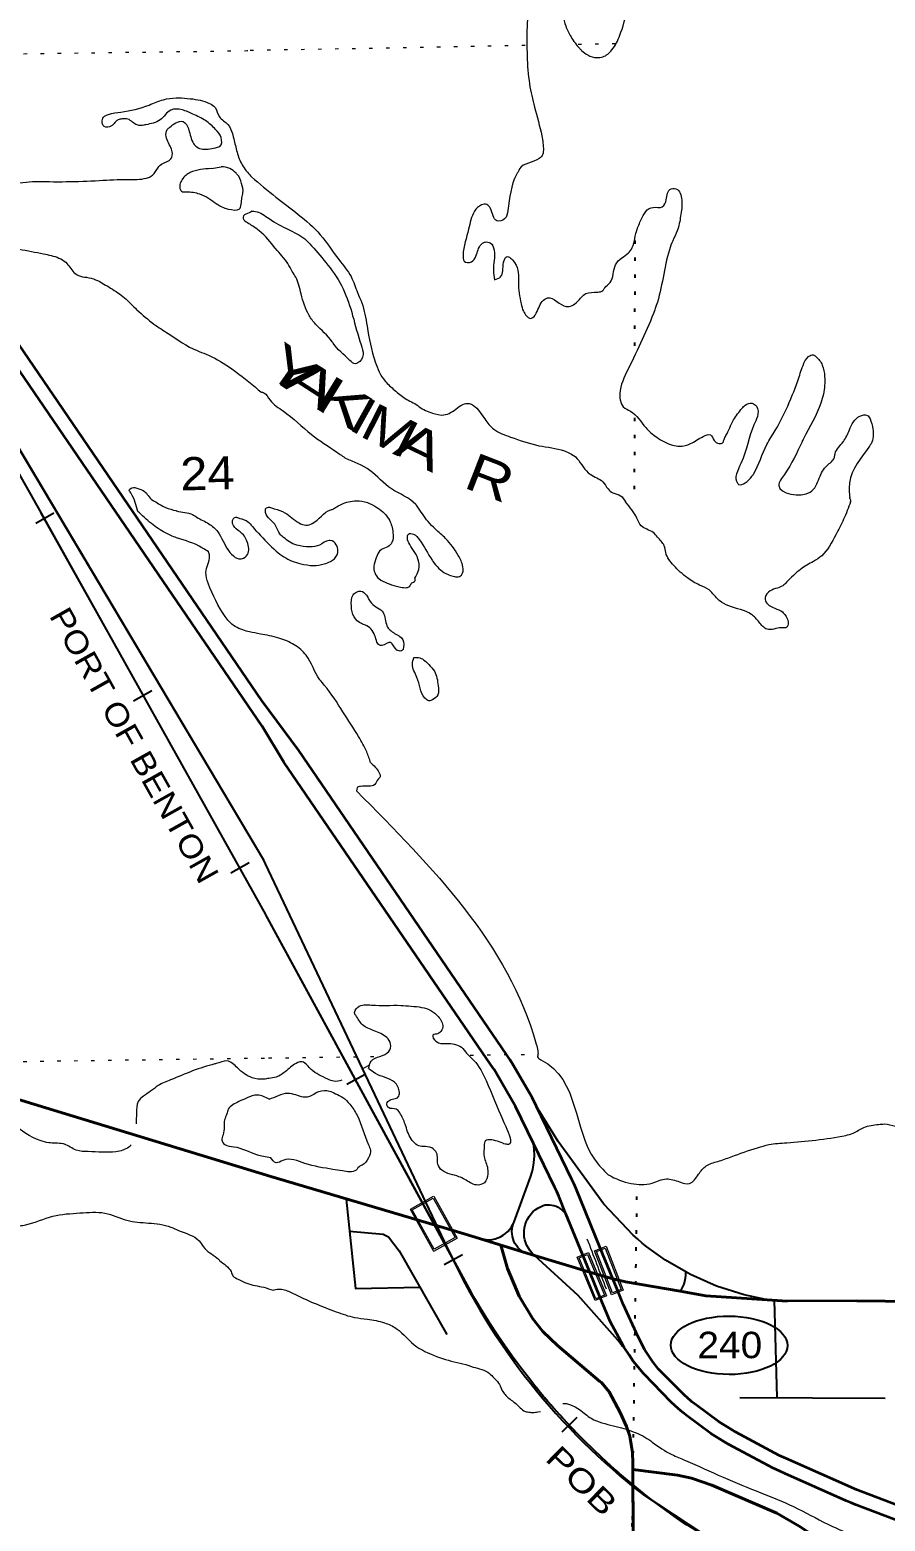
# Model space of a CAD drawing. Header units: feet. Extents: x 245918 to 509309, y -547785 to -360805.
# Drawn here: x 442685 to 447217, y -458892 to -450991 of the extents above; entities that cross this region are included whole.
import ezdxf
from ezdxf.enums import TextEntityAlignment as Align

# ---------------------------------------------------------------- set-up
doc = ezdxf.new("R2010")
doc.units = ezdxf.units.FT
doc.header["$LTSCALE"] = 60
doc.linetypes.add('DOTTED', pattern=[1.5, 0.3, -1.2])
for name, color, linetype, lineweight in [('17', 7, 'Continuous', 25), ('23', 7, 'Continuous', 70), ('24', 7, 'Continuous', 25), ('26', 7, 'Continuous', 40), ('29', 7, 'Continuous', 25), ('34', 7, 'Continuous', 25), ('39', 7, 'Continuous', 13), ('57', 7, 'Continuous', 13), ('59', 7, 'Continuous', 13), ('6', 7, 'DOTTED', 25), ('7', 7, 'DOTTED', 13)]:
    doc.layers.add(name, color=color, linetype=linetype, lineweight=lineweight)
doc.layers.add('41', color=7, linetype='Continuous')

msp = doc.modelspace()

# ---------------------------------------------------------------- linework, layer by layer
at = {"layer": '17'}
msp.add_ellipse((446390.64, -457960.09), major_axis=(-309.24, 1), ratio=0.500121, dxfattribs=at)
at = {"layer": '23', "lineweight": 35}
for p, q in [((443916.06, -454679.72), (443140.46, -453544.46)), ((443913.41, -454542.14), (443230.31, -453542.73))]:
    msp.add_line(p, q, dxfattribs=at)
for points in [[(443230.31, -453542.73), (442387.56, -452309.54), (442062, -451854.74), (441986.86, -451746.86), (441966.31, -451712.96)], [(443140.46, -453544.46), (442326.77, -452353.44), (442003.24, -451893.83)], [(445370.13, -456695.43), (445346.89, -456647.54), (445242.86, -456469.18), (445229.09, -456445.57), (445211.06, -456419.18), (444110.24, -454808.27), (443913.41, -454542.14)], [(445353.86, -456890.66), (445259.33, -456695.85), (445158.86, -456523.6), (445144.67, -456499.27), (445127.13, -456473.6), (444031.43, -454870.17), (443916.06, -454679.72)], [(445774.31, -457608.69), (445705.23, -457440.22), (445579.92, -457131.83), (445569.77, -457106.85), (445557.63, -457081.83), (445370.13, -456695.43)], [(445525.68, -457263.98), (445487.49, -457170.01), (445477.56, -457145.58), (445465.15, -457120.01), (445353.86, -456890.66)], [(445835.03, -457971.59), (445829.27, -457960.9), (445760.72, -457833.69), (445736.62, -457780.05), (445708.57, -457711.96), (445651.77, -457572.84), (445525.68, -457263.98)], [(448891.04, -459348.29), (448673.69, -459301.12), (448221.09, -459165.62), (447066.51, -458726.71), (446692.77, -458560.06), (446655.73, -458543.12), (446426.32, -458420.93), (446334.54, -458364.24), (446217.79, -458277.73), (446192.86, -458259.26), (446167.79, -458237.12), (446156.2, -458226.89), (446017, -458086.76), (445986.63, -458048.38), (445944.05, -457983.94), (445908.43, -457915.4), (445829.06, -457741.93), (445803.58, -457680.07), (445774.31, -457608.69)], [(448198.15, -459237.02), (447061.23, -458804.83), (447036.41, -458795.4), (447011.23, -458784.17), (446686.63, -458639.44), (446662.32, -458628.6), (446636.63, -458616.85), (446623.98, -458611.07), (446412.65, -458498.51), (446388.19, -458485.48), (446362.65, -458469.7), (446293.11, -458426.75), (446170.04, -458335.57), (446144.93, -458316.96), (446120.04, -458294.64), (446082.62, -458261.08), (445940.25, -458113.07), (445937.14, -458109.69), (445882.47, -458043.31), (445861.03, -458010.9), (445835.03, -457971.59)]]:
    msp.add_lwpolyline(points, dxfattribs=at)
at = {"layer": '24'}
for points in [[(446161.87, -457571.47), (446052.89, -457509.03), (445954.35, -457437.94), (445929.3, -457419.86), (445904.35, -457396.74), (445882.5, -457376.49), (445727.22, -457211.88), (445484.85, -456880.38), (445401.19, -456745.43), (445370.13, -456695.43)], [(445251.33, -457305.16), (445339.69, -457064.27), (445349.89, -457029.21), (445356.37, -456993.29), (445359.05, -456956.88), (445357.92, -456920.39), (445353.86, -456890.66)], [(445359.57, -457483.72), (445358.44, -457482.68), (445346.66, -457471.64), (445336.1, -457459.43), (445326.88, -457446.19), (445319.09, -457432.06), (445312.82, -457417.18), (445308.13, -457401.74), (445305.09, -457385.89), (445303.72, -457369.8), (445304.04, -457353.67), (445306.05, -457337.65), (445309.72, -457321.93), (445315.01, -457306.68), (445321.87, -457292.07), (445330.21, -457278.26), (445339.96, -457265.39), (445350.99, -457253.61), (445363.2, -457243.05), (445376.44, -457233.83), (445390.58, -457226.04), (445405.45, -457219.77), (445415.72, -457216.46), (445427.4, -457215.47), (445439.12, -457215.71), (445450.75, -457217.17), (445462.17, -457219.84), (445473.24, -457223.69), (445483.85, -457228.67), (445493.88, -457234.74), (445503.22, -457241.82), (445511.77, -457249.84), (445519.44, -457258.71), (445525.68, -457263.98)], [(445068, -457394.78), (445072.5, -457395.46), (445087.82, -457398.77), (445103.39, -457400.47), (445119.06, -457400.53), (445134.65, -457398.94), (445149.99, -457395.74), (445164.91, -457390.95), (445179.25, -457384.63), (445192.85, -457376.85), (445205.56, -457367.68), (445217.24, -457357.24), (445227.76, -457345.63), (445237.02, -457332.99), (445244.9, -457319.45), (445251.33, -457305.16)], [(445296.15, -457464.37), (445290.74, -457460.14), (445280.51, -457451.64), (445271.23, -457442.12), (445262.99, -457431.68), (445255.89, -457420.43), (445250.01, -457408.5), (445245.4, -457396.03), (445242.12, -457383.14), (445240.21, -457369.98), (445239.69, -457356.69), (445240.55, -457343.42), (445242.8, -457330.31), (445246.41, -457317.51), (445251.33, -457305.16)], [(445835.03, -457971.59), (445822.62, -457960.9), (445800.27, -457932.15), (445591.13, -457695.84), (445359.57, -457483.72)], [(446131.39, -457674.12), (446137.65, -457665.12), (446145.55, -457650.99), (446151.94, -457636.1), (446156.74, -457620.64), (446159.89, -457604.75), (446161.36, -457588.63), (446161.87, -457571.47)], [(446592.4, -457718.95), (446584.28, -457717.23), (446469.47, -457692.84), (446324.44, -457646.25), (446185.07, -457584.76), (446161.87, -457571.47)]]:
    msp.add_lwpolyline(points, dxfattribs=at)
at = {"layer": '26'}
for p, q in [((444928.78, -457352.32), (443962.01, -457065.48)), ((445068, -457394.78), (444928.78, -457352.32)), ((445296.15, -457464.37), (445068, -457394.78)), ((445359.57, -457483.72), (445296.15, -457464.37)), ((445651.77, -457572.84), (445359.57, -457483.72)), ((445774.31, -457608.69), (445651.77, -457572.84)), ((446698.08, -457725.92), (446592.4, -457718.95))]:
    msp.add_line(p, q, dxfattribs=at)
at = {"layer": '26', "lineweight": 35}
msp.add_line((447066.72, -457724.45), (446698.08, -457725.92), dxfattribs=at)
at = {"layer": '26'}
for points in [[(443962.01, -457065.48), (442161.01, -456516.11), (442140.39, -456509.82)], [(445181.5, -457429.4), (445215.4, -457553.98), (445277.95, -457699.88), (445350.79, -457820.46), (445404.05, -457887.07), (445480.31, -457961.43), (445705.89, -458152.44), (445714.78, -458157.99), (445754.43, -458207.37), (445813.03, -458316.1), (445846.82, -458391.16), (445864.58, -458442.23), (445872.35, -458485.54), (445877.89, -458527.73), (445880.11, -458584.35), (445883.01, -459392.42)], [(446131.39, -457674.12), (445841.48, -457624.18), (445774.31, -457608.69)], [(446592.4, -457718.95), (446267.12, -457697.5), (446131.39, -457674.12)], [(451103.73, -457775.83), (447369.26, -457728.3), (447066.72, -457724.45)], [(445880.22, -458618.75), (446116.5, -458647.64), (446191.96, -458663.18), (446298.49, -458700.94), (446642.69, -458849.68), (446762.35, -458918.56), (447433.67, -459356.12), (448749.93, -460140.88), (449265.67, -460439.42), (449336.9, -460467.99), (449371.62, -460478.71)]]:
    msp.add_lwpolyline(points, dxfattribs=at)
at = {"layer": '29'}
for p, q in [((446628.62, -457721.34), (446644.15, -458237.25)), ((446448.02, -458236.3), (447217.46, -458240.03))]:
    msp.add_line(p, q, dxfattribs=at)
for points in [[(444361.8, -457185.48), (444410.53, -457658.41), (444751.35, -457651.5)], [(444379.31, -457355.4), (444556.77, -457370.54), (444585.76, -457384.75), (444641.9, -457460.36), (444895.18, -457902.67)]]:
    msp.add_lwpolyline(points, dxfattribs=at)
at = {"layer": '34'}
for p, q in [((441699.61, -451655.06), (443922.86, -455387.77)), ((441699.66, -451655.12), (443922.91, -455387.84)), ((441699.67, -451655.13), (443922.92, -455387.85)), ((441699.68, -451655.14), (443922.93, -455387.86)), ((442716.51, -453604.13), (442812.97, -453550)), ((442744.34, -453552.08), (443934.69, -455678.31)), ((443234.52, -454544.98), (443330.98, -454490.85)), ((443750.43, -455456.74), (443846.89, -455402.61)), ((444897.49, -457443.12), (443917.38, -455376.43)), ((444897.5, -457443.12), (443917.38, -455376.44)), ((444461.27, -456526.04), (444364.1, -456578.89)), ((444977.81, -457481.09), (444880.65, -457533.95)), ((445584.41, -458343.44), (445504.13, -458419.53)), ((448708, -460570.55), (445934.62, -458750.61)), ((448708, -460570.54), (445934.63, -458750.61))]:
    msp.add_line(p, q, dxfattribs=at)
at = {"layer": '34', "lineweight": 13}
for p, q in [((442740.59, -453547.6), (443929.31, -455666.22)), ((443932, -455670.48), (445024.6, -457679.07)), ((444701.34, -457239.22), (444824.79, -457170.12)), ((444825.11, -457169.74), (444949.61, -457392.14)), ((444700.26, -457239.45), (444824.54, -457461.47)), ((444825.51, -457461.33), (444949.69, -457391.81))]:
    msp.add_line(p, q, dxfattribs=at)
at = {"layer": '34'}
for points in [[(441766.56, -451835.02), (441794.52, -451877.6), (441822.03, -451920.97), (441848.48, -451964.5), (441852.99, -451971.91), (441871.21, -452005.97), (442744.4, -453551.72)], [(446166.91, -458912.46), (446114.34, -458876.27), (446062.37, -458839.17), (446010.49, -458801.24), (445959.71, -458762.28), (445940.36, -458747.08), (445909.83, -458722.6), (445860.05, -458682.11), (445811.37, -458640.58), (445763.6, -458598.32), (445716.12, -458554.95), (445669.84, -458511.05), (445623.97, -458466.54), (445578.89, -458420.79), (445535.03, -458374.52), (445510.92, -458348.51), (445510.35, -458347.9), (445491.76, -458327.32), (445449.21, -458279.71), (445407.43, -458230.86), (445366.69, -458181.8), (445326.74, -458131.51), (445287.8, -458081), (445261.91, -458046.36), (445249.46, -458029.56), (445212.32, -457977.61), (445176.1, -457924.92), (445140.58, -457871.83), (445106.17, -457817.69), (445072.46, -457763.14), (445039.97, -457708.07), (445023.63, -457679.61), (443935.3, -455678.86)]]:
    msp.add_lwpolyline(points, dxfattribs=at)
at = {"layer": '34', "lineweight": 13}
msp.add_lwpolyline([(441852.04, -451972.45), (441870.25, -452006.5), (442744.82, -453551.98)], dxfattribs=at)
msp.add_lwpolyline([(444711.31, -457242.8), (444822.12, -457180.78), (444938.59, -457388.84), (444827.78, -457450.88)], close=True, dxfattribs=at)
for centre, start, end in [((448211.75, -455869.07), 209.59252, 216.4312), ((448211.74, -455869.07), 216.4312, 222.53979), ((448211.75, -455869.07), 222.55279, 231.71879), ((448211.75, -455869.07), 231.71879, 237.10578)]:
    msp.add_arc(centre, 3665.24, start, end, dxfattribs=at)
at = {"layer": '34'}
for centre, major_axis, ratio, start_param, end_param in [((448065.71, -455995.26), (3389.35, -803.65), 0.999998, 3.8037115, 4.2868688), ((448065.71, -455995.25), (1931.36, 2898.86), 0.999997, 2.587818, 3.0709754)]:
    msp.add_ellipse(centre, major_axis=major_axis, ratio=ratio, start_param=start_param, end_param=end_param, dxfattribs=at)
for points in [[(429397.76, -453807.64), (430469.16, -454241.07), (431189.44, -454626.6), (431626.75, -454952.95), (437238.26, -459726.27), (438107.72, -460352.94), (438548.7, -460588.04), (439038.79, -460817.97), (439754.42, -461033.08), (440795.69, -461183.92), (441366.2, -461184.97), (444030.98, -461107.69)], [(429397.79, -453807.7), (430469.19, -454241.13), (431189.47, -454626.65), (431626.78, -454953), (437238.28, -459726.3), (438107.74, -460352.97), (438548.72, -460588.07), (439038.81, -460818), (439754.44, -461033.11), (440795.7, -461183.94), (441366.22, -461184.99), (444030.99, -461107.7)]]:
    msp.add_spline(points, degree=3, dxfattribs=at)
at = {"layer": '39'}
for p, q in [((443648.01, -451726.08), (443699.53, -451717.31)), ((442578.33, -451807.47), (442700.01, -451793.75)), ((444416.05, -455022.27), (444416.15, -455022.41)), ((444485.15, -456475.41), (444450.67, -456494.24)), ((445376.18, -458312.75), (445390.96, -458310.68))]:
    msp.add_line(p, q, dxfattribs=at)
msp.add_lwpolyline([(447034.09, -453491.69), (447034.81, -453486.9), (447034.91, -453482.82), (447034.19, -453479.66), (447032.67, -453476.3), (447030.93, -453473.96), (447029.52, -453469.2)], dxfattribs=at)
for points in [[(446472.57, -447761.11), (446537.63, -447812.02), (446539.71, -447832.08), (446582.03, -447894.14), (446630.33, -447938.12), (446706.68, -447973.97), (446718.75, -447979.94), (446795.18, -448041.88), (446865.52, -448079.76), (447006.28, -448177.59), (447084.69, -448231.49), (447151.09, -448289.45), (447195.33, -448321.4), (447195.36, -448331.44), (447217.48, -448345.41), (447265.81, -448401.42), (447386.56, -448519.4), (447497.21, -448613.32), (447525.37, -448635.29), (447653.98, -448701.06), (447662.02, -448707.06), (447712.29, -448740.99), (447794.81, -448820.97), (447873.3, -448900.96), (447875.34, -448910.98), (447907.52, -448934.95), (447947.77, -448972.94), (447963.9, -449000.98), (448048.39, -449066.89), (448086.6, -449096.87), (448086.63, -449106.89), (448138.99, -449170.93), (448249.76, -449302.98), (448394.67, -449446.95), (448577.84, -449630.92), (448587.9, -449642.92), (448726.82, -449796.95), (448879.89, -449981.02), (448968.57, -450111.15), (449004.85, -450161.19), (449059.18, -450213.17), (449183.9, -450317.08), (449236.23, -450369.07), (449304.72, -450457.13), (449359.13, -450531.17), (449395.55, -450629.38), (449409.7, -450661.44), (449486.06, -450701.3), (449498.24, -450745.41), (449530.4, -450763.35), (449534.45, -450773.37), (449558.56, -450787.33), (449620.99, -450861.36), (449643.19, -450901.41), (449665.34, -450927.43), (449739.75, -450985.35), (449761.9, -451011.36), (449765.99, -451033.43), (449788.21, -451083.52), (449890.82, -451171.44), (449939.13, -451223.45), (450015.76, -451349.6), (450066.12, -451411.63), (450126.65, -451519.78), (450203.32, -451655.96), (450207.36, -451665.98), (450261.75, -451738.03), (450314.06, -451781.99), (450346.3, -451826.03), (450356.51, -451884.18), (450376.75, -451940.3), (450433.2, -452026.39)], [(445474.84, -448632.96), (445581.39, -448692.34), (445794.45, -448818.01), (445905.01, -448881.83), (446043.69, -448959.61), (446202.5, -449057.37), (446333.23, -449155.24), (446462.01, -449275.19), (446514.3, -449315.14), (446582.74, -449385.13), (446677.37, -449487.14), (446757.75, -449530.99), (446790, -449575.03), (446806.2, -449625.15), (446808.41, -449687.34), (446796.57, -449749.59), (446794.6, -449759.63), (446758.62, -449805.92), (446674.58, -449876.44), (446622.6, -449934.83), (446534.54, -450001.36), (446394.37, -450090.15), (446270.24, -450172.87), (446230.18, -450193.07), (446168.01, -450201.32), (446123.85, -450195.45), (446013.43, -450173.77), (445941.21, -450178.04), (445911.12, -450178.15), (445796.67, -450150.46), (445784.62, -450146.49), (445642.16, -450140.98), (445511.76, -450145.45), (445423.53, -450163.83), (445146.89, -450239.05), (445078.79, -450275.42), (445038.78, -450309.67), (445030.84, -450335.79), (445034.93, -450363.87), (445067.14, -450395.86), (445117.32, -450401.7), (445165.44, -450393.51), (445319.75, -450336.77), (445460.01, -450278.08), (445500.1, -450267.9), (445524.19, -450271.83), (445538.32, -450297.86), (445532.39, -450327.99), (445530.41, -450336.02), (445508.47, -450376.24), (445438.52, -450462.77), (445410.64, -450529.09), (445333.33, -450822.34), (445320.26, -451129.41), (445332.77, -451277.86), (445359.24, -451400.18), (445397.85, -451552.55), (445406.11, -451628.77), (445400.18, -451656.88), (445384.18, -451672.99), (445280.02, -451727.54), (445272.05, -451743.62), (445264.07, -451757.7), (445218.53, -451948.5), (445200.61, -451992.71), (445160.52, -452002.88), (445126.2, -451936.79), (445106.07, -451916.79), (445077.99, -451918.89), (445041.98, -451951.13), (445010.19, -452047.56), (444980.54, -452186.13), (444986.64, -452216.21), (445024.78, -452220.09), (445048.76, -452189.9), (445076.65, -452127.59), (445090.66, -452117.51), (445098.69, -452115.47), (445124.78, -452119.4), (445144.96, -452157.45), (445141.29, -452265.83), (445147.47, -452315.97)], [(446050.12, -450263.55), (446050.89, -450264.03), (445993.72, -450286.22), (445865.46, -450330.81), (445747.25, -450381.4), (445703.23, -450419.69), (445651.26, -450484.09), (445601.46, -450596.64), (445545.69, -450725.27), (445517.81, -450791.58), (445507.98, -450853.82), (445510.18, -450916.02), (445524.41, -450970.15), (445552.67, -451028.25), (445599.01, -451090.3), (445609.08, -451100.29), (445641.25, -451124.25), (445689.45, -451138.13), (445721.54, -451134.01), (445769.58, -451097.72), (445811.46, -451019.3), (445851.17, -450886.72), (445892.78, -450722.02), (445940.49, -450583.4), (445970.4, -450523.09), (446022.36, -450460.7), (446076.16, -450344.12), (446080.06, -450307.99), (446065.92, -450277.93), (446050.89, -450264.03)], [(442699.71, -451793.75), (442878.26, -451795.31), (443052.59, -451788.94), (443204.87, -451783.12), (443302.98, -451776.66), (443324.82, -451768.08), (443357.98, -451731.15), (443383.33, -451702.44), (443432.78, -451675.12), (443439.83, -451636.84), (443435.46, -451622.9), (443407.66, -451555.4), (443412.76, -451519.16), (443426.49, -451506.79), (443457.99, -451483.93), (443497.93, -451476.92), (443524.96, -451514.36), (443527.12, -451520.31), (443553.06, -451593.88), (443569.55, -451611.53), (443638, -451621.84), (443679.89, -451612.77), (443691.81, -451608.46), (443698.66, -451562.15), (443669.48, -451518.76), (443616.14, -451471.95), (443549.07, -451437.53), (443492.34, -451414.88), (443432.2, -451416.38), (443375.36, -451467.95), (443299.8, -451493.91), (443289.83, -451496.17), (443253.7, -451495.06), (443204.77, -451464.19), (443174.66, -451462.94), (443152.71, -451467.49), (443107.53, -451504.74), (443073.25, -451497.57), (443068.79, -451479.62), (443076.14, -451453.37), (443101.84, -451438.68), (443167.72, -451427), (443317.19, -451389.16), (443392.7, -451361.2), (443460.64, -451351.47), (443472.67, -451351.18), (443534.96, -451355.64), (443637.89, -451381.14), (443666.52, -451402.49), (443689.84, -451452.06), (443735.01, -451493.05), (443758.28, -451540.61), (443776.15, -451612.38), (443797.98, -451682.03), (443837.7, -451745.23), (443860.03, -451769.97)], [(443646.67, -451725.93), (443588.64, -451731.4), (443534.88, -451746.78), (443491.7, -451783.97), (443483.06, -451838.34), (443489.27, -451846.21), (443515.43, -451849.57), (443583.88, -451859.89), (443632.6, -451882.75), (443712.1, -451932.91), (443738.36, -451940.27), (443794.54, -451940.87), (443809.04, -451880.34), (443814.4, -451854.13), (443807.11, -451804.16), (443783.83, -451756.6), (443777.67, -451750.74), (443744.93, -451725.48), (443698.58, -451716.61)], [(443859.99, -451769.92), (443988.42, -451876.62), (444107.09, -451968.5), (444223.8, -452076.45), (444322.53, -452208.53), (444387.02, -452298.61), (444421.39, -452382.77), (444443.64, -452436.87), (444472.12, -452561.17), (444514.85, -452749.65), (444567.34, -452851.81), (444617.65, -452899.78), (444673.97, -452943.73), (444740.3, -452981.62), (444748.34, -452987.62), (444818.67, -453021.48), (444878.89, -453031.29), (444914.96, -453019.13), (444989.05, -452972.71), (445013.11, -452970.62), (445035.22, -452980.57), (445095.63, -453052.6), (445143.96, -453106.6), (445232.37, -453148.44), (445382.99, -453194.05), (445517.49, -453221.67), (445575.78, -453253.57), (445644.26, -453337.6), (445654.32, -453345.6), (445720.66, -453385.49), (445748.86, -453423.52), (445775.01, -453443.49), (445815.18, -453459.4), (445841.89, -453492.3)], [(445147.47, -452315.97), (445179.52, -452299.8), (445195.32, -452223.49), (445211.28, -452193.33), (445253.51, -452223.29), (445273.91, -452329.57), (445288.31, -452441.89), (445300.47, -452481.98), (445316.61, -452506), (445322.64, -452512.01), (445336.71, -452519.98), (445362.74, -452501.82), (445400.62, -452429.45), (445428.66, -452411.29), (445527.11, -452457.09), (445587.21, -452430.8), (445631.22, -452388.5), (445695.39, -452380.25), (445721.46, -452372.13), (445731.44, -452358.04), (445759.44, -452329.85), (445789.24, -452235.43), (445821.22, -452199.2), (445857.25, -452172.98), (445877.23, -452144.81), (445902.99, -452046.4), (445908.97, -452032.33), (445934.87, -451974.05), (445966.85, -451937.81), (446012.98, -451931.63), (446027.02, -451931.58), (446055.01, -451901.38), (446076.89, -451837.09), (446108.97, -451832.97), (446139.25, -451893.06), (446133.5, -451977.35), (446115.69, -452055.68), (446091.78, -452107.94), (446073.88, -452156.16), (446004.6, -452451.39), (445996.64, -452473.49), (445855.19, -452789.04), (445811.46, -452917.62), (445813.58, -452951.73), (445829.74, -452987.79), (445867.94, -453011.73), (445948.46, -453097.73), (446006.81, -453149.7), (446091.21, -453191.54), (446127.33, -453197.43), (446185.47, -453183.18), (446253.57, -453144.81), (446291.66, -453136.65), (446311.82, -453166.68), (446335.95, -453182.64), (446358, -453176.55), (446363.97, -453160.48), (446373.94, -453140.37), (446413.79, -453057.95), (446459.75, -452995.59), (446475.75, -452979.48), (446511.83, -452969.31), (446535.95, -452985.28), (446540.13, -453039.44), (446522.21, -453083.65), (446452.65, -453288.58), (446434.92, -453392.99), (446440.96, -453398.99), (446475.04, -453390.84), (446511.05, -453356.61), (446519.03, -453344.54), (446590.76, -453187.76), (446634.67, -453113.36), (446692.5, -453002.79), (446754.21, -452850.06), (446782.04, -452769.7), (446811.99, -452721.44), (446836.04, -452713.32), (446850.1, -452721.3), (446884.36, -452767.33), (446896.59, -452827.49), (446896.73, -452873.64), (446876.97, -452968.02), (446785.28, -453156.97), (446775.31, -453177.08), (446683.56, -453345.95), (446653.64, -453404.26), (446820.28, -453439.78), (446868.2, -453365.37), (446910.12, -453299), (446948.11, -453256.73), (446952.05, -453236.65), (446995.99, -453172.28), (447027.9, -453109.96), (447083.84, -453037.52), (447121.94, -453033.37), (447138.05, -453051.37)], [(443863.52, -451952.17), (443829.33, -451968.09), (443817.5, -451976.41), (443815.85, -451990.49), (443838.47, -452011.98), (443865.11, -452029.64)], [(443863.52, -451952.17), (443880.33, -451953.25), (443952.68, -451991.12), (444055.18, -452048.95), (444141.61, -452098.81), (444177.84, -452134.8), (444264.43, -452236.83), (444345.09, -452362.97), (444395.7, -452505.26), (444440.33, -452659.62), (444450.53, -452711.75), (444422.58, -452756), (444410.55, -452760.05), (444380.4, -452742.1), (444291.83, -452650.11), (444287.8, -452644.1), (444199.22, -452550.1), (444164.97, -452504.07), (444122.48, -452389.85), (444094.1, -452301.66), (444075.95, -452271.62), (444051.74, -452229.57), (443987.29, -452149.53), (443900.72, -452055.52), (443865.11, -452029.64)], [(442328.25, -452176.2), (442375.95, -452154.89), (442467.81, -452138.55), (442556.1, -452140.36), (442628.61, -452152.58), (442757.61, -452177.43), (442797.95, -452186.46), (442875.08, -452222.63), (442918.55, -452275.71), (442943.07, -452293.14), (442985.41, -452302.11), (443033.88, -452314.94), (443103.04, -452353.33), (443178.54, -452403.6), (443244.31, -452466.13), (443252.53, -452473.96), (443342.71, -452549.92), (443418.19, -452600.19), (443570.92, -452690.65), (443619.54, -452709.48), (443737.53, -452774.74), (443881.36, -452884.23)], [(443881.36, -452884.23), (443909.45, -452908.32), (443925.52, -452914.28), (443957.75, -452952.3), (444028.14, -453010.24), (444177.01, -453134.12), (444311.73, -453227.96), (444360.7, -453262.39)], [(447138.05, -453051.37), (447152.27, -453105.51), (447142.48, -453183.81), (447134.49, -453195.87), (447028.78, -453390.89), (447029.52, -453469.2)], [(444737.01, -453513.89), (444730.47, -453506.01), (444601.44, -453422.73), (444486.35, -453325.3), (444358.81, -453262.3)], [(443257.07, -453542.41), (443243.3, -453494.26), (443219.45, -453444.04), (443213.17, -453426.47), (443215.68, -453423.96), (443240.79, -453415.17), (443252.08, -453418.94), (443291, -453435.26), (443334.27, -453482.14), (443344.35, -453488.08), (443404.78, -453521.72), (443459.6, -453538.3)], [(444304.42, -453522.01), (444335.31, -453504.87), (444415.39, -453486.24), (444473.64, -453495.85), (444519.03, -453517.88)], [(444725.54, -453895.17), (444741.35, -453864.98), (444744.9, -453804.79), (444698.07, -453716.89), (444685.78, -453682.89), (444691.63, -453662.8), (444717.71, -453662.61), (444750.04, -453692.45), (444817.07, -453800.26), (444821.13, -453806.25), (444889.84, -453871.92), (444922.02, -453883.72), (444948.14, -453889.55), (444972.14, -453879.35), (444979.81, -453835.18), (444955.27, -453775.19), (444888.39, -453685.43), (444833.84, -453635.69), (444795.41, -453595.87), (444737.01, -453513.89)], [(446674.8, -454158.27), (446673.49, -454158.27), (446667.48, -454158.28), (446591.28, -454166.46), (446549.08, -454128.45), (446508.87, -454088.44), (446388.42, -454042.58), (446338.22, -454014.6), (446283.95, -453958.58), (446233.75, -453932.62), (446169.48, -453894.66), (446097.13, -453828.64), (446054.85, -453760.56), (446046.76, -453724.49), (446010.54, -453678.45), (445988.43, -453654.44), (445924.17, -453618.48), (445902.01, -453578.43), (445841.89, -453492.3)], [(447034.05, -453491.31), (446997.14, -453584.2), (446955.2, -453666.5), (446881.24, -453776.91), (446837.17, -453807.09), (446769.08, -453849.32), (446695.02, -453917.64), (446675, -453935.73), (446598.86, -453969.97), (446580.89, -454008.09), (446594.99, -454034.14), (446672.62, -454074.83), (446689.33, -454093.18)], [(443906.55, -454191.83), (443849.21, -454180.27), (443813.03, -454170.51), (443740.47, -454124.91), (443720.2, -454098.99), (443630.58, -453923.17), (443618.08, -453865.11), (443637.47, -453778.73), (443631.28, -453756.72), (443603.06, -453738.88), (443597.01, -453734.91), (443462.2, -453681.75), (443403.84, -453656.1), (443329.24, -453606.51), (443256.93, -453542.29)], [(443459.52, -453538.28), (443463.1, -453539.36), (443547.49, -453558.79), (443569.67, -453572.68), (443634.13, -453608.3), (443680.59, -453650.08), (443737.53, -453749.93), (443773.92, -453785.77), (443792.04, -453793.66), (443818.08, -453789.46), (443841.94, -453763.21), (443833.39, -453695.09), (443817.13, -453667.14), (443778.77, -453635.33), (443758.4, -453595.37), (443764.29, -453579.28), (443780.29, -453573.15), (443786.32, -453575.12), (443830.56, -453590.84), (443883.14, -453644.59), (443896.25, -453657.75)], [(443896.41, -453657.92), (443990.3, -453752.11), (444074.96, -453805.64), (444121.2, -453819.35), (444187.47, -453828.89), (444245.57, -453820.45), (444277.56, -453808.19), (444313.39, -453771.83), (444308.97, -453719.72), (444276.69, -453695.89), (444270.67, -453695.94), (444220.72, -453720.37), (444166.64, -453730.78), (444100.37, -453721.24), (444060.12, -453703.48), (444029.85, -453679.63), (444009.64, -453661.74), (443989.27, -453619.77), (443934.54, -453547.97), (443934, -453529.25)], [(443934, -453529.25), (443939.48, -453522.78), (443960.35, -453521.63), (443980.14, -453528.27)], [(443980.14, -453528.27), (444036.85, -453549.24), (444111.49, -453602.84), (444147.68, -453614.61), (444181.72, -453606.34), (444279.43, -453533.43), (444287.44, -453531.37), (444304.42, -453522.01)], [(444519.03, -453517.88), (444528.08, -453523.61), (444590.77, -453589.33), (444609.33, -453653.37), (444603.73, -453707.56), (444581.84, -453729.77), (444547.85, -453744.06), (444520.12, -453788.38), (444508.43, -453832.58), (444512.7, -453866.64), (444535.02, -453898.57), (444579.33, -453922.31), (444589.39, -453926.25), (444641.67, -453941.91), (444697.79, -453937.49), (444709.7, -453921.35), (444725.67, -453911.21), (444725.54, -453895.17)], [(444664.06, -454274.67), (444661.93, -454222.55), (444617.74, -454188.56), (444577.53, -454148.53), (444557.32, -454078.4), (444495.04, -454028.41), (444468.86, -453986.37), (444438.73, -453964.37), (444418.69, -453968.42), (444398.66, -453984.5), (444388.76, -454044.67), (444402.93, -454100.78), (444443.12, -454136.79), (444463.2, -454144.76), (444513.47, -454200.8), (444543.67, -454252.86), (444549.68, -454252.85), (444597.79, -454236.71), (444629.97, -454276.74), (444654.05, -454280.71), (444664.06, -454274.67)], [(446689.33, -454093.18), (446701.55, -454146.19), (446691.54, -454158.24), (446674.8, -454158.27)], [(444490.77, -454873.78), (444469.96, -454815.48), (444427.21, -454735.57), (444343.95, -454603.83), (444246.59, -454464.16), (444222.28, -454434.26), (444149.05, -454304.44), (444086.45, -454248.74), (444003.92, -454213.25), (443906.55, -454191.83)], [(444720.31, -454316.66), (444712.36, -454350.76), (444736.59, -454422.88), (444778.95, -454531.06), (444799.05, -454545.06), (444821.09, -454539), (444847.11, -454514.88), (444849.01, -454466.76), (444828.78, -454388.61), (444798.61, -454352.58), (444752.41, -454318.6), (444720.31, -454316.66)], [(444491.59, -454874.52), (444535.15, -454924.52), (444541.21, -454948.58), (444531.22, -454960.62), (444513.23, -454988.73), (444437.04, -454998.91), (444419, -455006.97), (444416.82, -455022.44)], [(444416.26, -455022.57), (445368.7, -456364.33), (445376.81, -456400.4), (445377.96, -456411.63)], [(444480.49, -456494.47), (444494.44, -456454.34), (444586.59, -456404.03), (444596.53, -456363.91), (444576.4, -456329.87), (444510.13, -456293.92), (444447.88, -456261.97), (444411.67, -456211.92), (444407.65, -456205.92), (444421.6, -456169.8), (444495.79, -456157.62), (444650.23, -456159.3), (444706.39, -456163.2), (444810.74, -456187.04), (444848.92, -456219.05), (444873.11, -456273.13), (444857.13, -456303.23), (444847.11, -456309.26), (444821.06, -456317.34), (444837.17, -456349.38), (444891.36, -456361.3), (444935.49, -456365.22), (444971.63, -456381.18), (444999.77, -456413.2), (445037.97, -456451.22), (445102.39, -456557.35), (445189.09, -456761.67), (445207.23, -456801.73), (445221.47, -456895.93), (445197.41, -456891.97), (445191.38, -456889.98), (445111.12, -456872.1), (445099.09, -456876.13), (445093.14, -456904.21), (445091.24, -456952.33), (445109.43, -457016.45), (445111.52, -457052.53), (445093.57, -457098.69), (445051.48, -457110.8), (445019.36, -457098.84), (444959.12, -457066.88), (444868.79, -457032.98), (444846.66, -457000.95), (444840.51, -456940.81), (444814.37, -456914.81), (444770.24, -456906.88), (444762.2, -456906.9), (444705.96, -456866.91), (444673.7, -456788.79), (444645.49, -456728.7), (444625.39, -456708.69), (444585.25, -456700.76), (444577.19, -456686.74), (444587.17, -456664.67), (444637.27, -456644.51), (444643.23, -456620.45), (444617.04, -456566.36), (444516.66, -456520.46), (444481.78, -456495.03)], [(445377.96, -456411.63), (445376.09, -456425.7), (445376.02, -456432.08), (445393.1, -456446.97), (445679.85, -456978.45), (445748.52, -457055.67)], [(443952.15, -456546.04), (443924.59, -456550.16), (443862.33, -456542.57), (443785.7, -456490.97), (443729.24, -456453.26), (443673.18, -456467.7), (443665.17, -456469.75), (443547.09, -456506.69), (443431.09, -456553.63), (443365.12, -456584.19), (443325.22, -456614.56), (443259.43, -456669.17), (443249.86, -456729.4), (443248.61, -456787.43)], [(444338.93, -456555.32), (444295.84, -456561.57), (444263.64, -456549.77), (444174.98, -456498.25), (444154.75, -456476.33), (444128.53, -456458.47), (444104.49, -456462.65), (444044.62, -456505.2), (443990.73, -456539.66), (443952.14, -456546.04)], [(443222.33, -456898.15), (443209.11, -456910.18), (443141.09, -456934.73), (442994.63, -456933.75), (442930.37, -456926.19), (442867.93, -456894.54), (442859.9, -456892.59), (442785.63, -456887.1), (442739.4, -456875.4), (442596.25, -456784.15), (442535.64, -456728.43), (442469.21, -456698.82), (442416.89, -456677.13), (442380.82, -456683.4), (442362.87, -456697.57), (442341, -456723.79), (442306.92, -456726.03), (442266.61, -456702.26), (442242.31, -456686.32)], [(443954.04, -456656.51), (443890.44, -456634.51), (443836.4, -456648.93), (443792.43, -456669.3), (443736.59, -456709.82), (443728.75, -456733.93), (443716.97, -456766.11), (443709.55, -456844.37), (443701.76, -456872.51), (443717.98, -456896.44), (443766.22, -456908.13), (443886.88, -456949.36), (443960.49, -456965.63)], [(443954, -456656.53), (444003.37, -456636.8), (444051.57, -456623.67), (444133.85, -456643.54), (444163.93, -456641.48), (444216.01, -456615.31), (444272.18, -456613.19), (444304.29, -456627.16), (444344.46, -456647.12), (444380.64, -456683.14), (444418.87, -456741.2), (444479.39, -456897.45), (444489.48, -456925.51), (444479.55, -456967.62), (444445.53, -457005.79), (444435.52, -457009.81), (444413.51, -457031.92), (444341.31, -457036.07), (444291.16, -457028.16), (444142.66, -456996.38), (444026.3, -456980.59), (443990.22, -456992.69), (443960.21, -456965.4)], [(446400.94, -456961.68), (446541.23, -456913.27), (446601.36, -456897.11), (446695.61, -456886.89), (446850.01, -456872.55), (447008.4, -456848.16), (447048.49, -456836.05), (447104.58, -456805.86), (447182.76, -456789.66), (447212.84, -456787.6), (447331.25, -456819.44), (447435.55, -456825.23), (447549.83, -456804.95), (447678.16, -456790.66), (447782.39, -456762.38), (447796.42, -456758.35), (447968.79, -456707.87), (448107.16, -456697.56), (448159.33, -456711.5), (448203.48, -456719.42), (448255.74, -456771.44), (448277.9, -456815.5), (448330.14, -456857.5), (448376.4, -456919.56), (448434.73, -456989.61), (448480.94, -457029.61), (448521.18, -457081.65), (448553.43, -457157.78), (448651.97, -457279.87), (448690.14, -457303.86), (448718.24, -457313.82), (448802.52, -457333.7), (448864.7, -457335.58), (448965.04, -457359.44), (449187.79, -457417.12), (449252.02, -457443.05), (449406.53, -457474.82), (449530.97, -457514.67), (449625.19, -457496.43), (449819.77, -457512.08), (449900.06, -457541.99), (449974.23, -457523.79), (450046.45, -457527.66), (450152.81, -457557.52), (450200.94, -457555.41), (450206.96, -457555.4), (450341.32, -457551.12), (450387.47, -457555.03), (450427.64, -457585.03), (450449.89, -457583.23)], [(445748.52, -457055.67), (445751.32, -457057.23), (445871.77, -457103.1), (445982.08, -457100.87), (446058.24, -457078.66), (446128.47, -457094.56), (446180.63, -457102.47), (446228.67, -457054.26), (446268.68, -457010.06), (446330.8, -456985.88), (446400.94, -456961.68)], [(442248.18, -457209.93), (442363.03, -457275.27), (442501.74, -457314.36), (442590.09, -457327.76), (442664.25, -457321.2), (442806.31, -457276.06), (442950.6, -457258.96), (443082.98, -457260), (443199.61, -457297.27), (443314.06, -457312.48), (443432.57, -457333.67), (443472.82, -457351.43), (443581.56, -457406.79), (443611.97, -457446.67), (443684.62, -457504.3), (443690.69, -457510.27), (443751.33, -457569.99), (443761.52, -457591.97), (443791.77, -457611.81), (443834.04, -457631.55), (443924.48, -457652.95), (443973.66, -457668.86)], [(441929.78, -457414.89), (441939.59, -457488.72), (441968.81, -457636.93), (441966.97, -457659), (441961.89, -457781.37), (441972.35, -457837.45), (441983.1, -457931.63), (441973.88, -458037.99), (441964, -458058.12), (441932.31, -458112.49), (441918.76, -458176.76), (441899.84, -458325.3), (441896.42, -458403.54), (441905.32, -458517.79), (441876.33, -458662.39), (441876.47, -458680.44), (441896.65, -458696.33), (441980.93, -458699.76), (442108.9, -458642.7), (442219.05, -458617.85), (442279.34, -458631.47), (442335.94, -458687.21), (442393.26, -458837.22), (442397.38, -458851.23), (442480.66, -458985.01), (442537.37, -459056.81), (442611.98, -459106.41), (442646.22, -459124.22), (442728.94, -459185.81), (442735.06, -459197.8), (442773.49, -459239.64), (442779.91, -459291.73), (442768.1, -459321.9), (442692.12, -459354.53), (442635.87, -459344.9), (442573.79, -459359.38), (442461.42, -459356.16), (442326.93, -459347.08), (442314.88, -459345.16), (442234.66, -459347.73), (442172.56, -459360.21), (442142.54, -459370.45), (442104.85, -459426.86), (442093.22, -459479.09), (442089.59, -459529.26)], [(443973.66, -457668.86), (443987.26, -457664.79), (444019.35, -457662.55), (444077.69, -457684.2), (444309.16, -457782.84), (444405.68, -457812.24), (444473.96, -457821.78), (444564.39, -457841.2), (444626.81, -457870.84), (444735.89, -457968.34), (444778.2, -457992.11), (444902.94, -458039.36), (445025.57, -458072.58), (445033.45, -458075.61)], [(445033.45, -458075.61), (445120.33, -458109.08), (445144.47, -458132.89), (445169.03, -458159.91), (445183.77, -458191.85), (445218.17, -458236.07), (445265.62, -458273.7), (445316.72, -458312.26), (445329.02, -458313.67)], [(445329.02, -458313.67), (445351.39, -458316.22), (445376.18, -458312.75)], [(445509.25, -458267.71), (445512.56, -458267.69), (445629.36, -458325.03), (445659.61, -458346.88), (445778.28, -458386.15), (445886.86, -458419.47), (445975.5, -458466.98), (445983.57, -458472.94), (446086.38, -458538.41), (446158.84, -458569.97), (446358.13, -458658.81), (446559.38, -458741.63), (446732.47, -458814.61), (446913.73, -458907.6), (447084.86, -458986.61), (447201.64, -459041.94), (447272.04, -459065.51), (447404.87, -459120.73), (447529.54, -459159.96), (447742.78, -459236.67), (447813.38, -459286.31), (447870.11, -459360.11), (447880.24, -459372.07), (447981.03, -459437.55), (448037.39, -459461.22), (448202.13, -459492.14), (448290.61, -459519.6), (448368.94, -459531.08), (448465.5, -459566.5), (448535.96, -459598.09), (448606.28, -459611.64), (448724.64, -459610.81), (448778.88, -459620.45), (448943.85, -459681.45), (448961.93, -459685.34), (448989.85, -459663.08), (449106.05, -459642.21), (449112.06, -459642.17), (449218.63, -459673.51), (449383.62, -459736.52), (449576.65, -459795.34), (449709.45, -459846.54), (449783.84, -459868.08), (449840.03, -459869.69), (449876.18, -459875.45), (450001.14, -459950.78), (450166.58, -460073.96), (450239.14, -460119.58), (450309.43, -460129.11), (450431.79, -460126.25), (450471.95, -460131.98), (450528.17, -460137.6), (450600.55, -460159.15), (450610.61, -460163.09), (450699.2, -460204.59), (450751.68, -460246.33), (450874.79, -460343.73), (450935.2, -460373.39), (450995.44, -460380.99), (451192.38, -460399.53)]]:
    msp.add_spline(points, degree=3, dxfattribs=at)
at = {"layer": '57'}
msp.add_ellipse((598760.44, -383712.46), major_axis=(43683.33, 164929.9), ratio=0.999995, start_param=2.275118, end_param=2.2766369, dxfattribs=at)
at = {"layer": '59'}
for p, q in [((445677.91, -457458.99), (445738.55, -457435.58)), ((445767.94, -457692.22), (445677.91, -457458.99)), ((445644.74, -457467.76), (445740.45, -457698.72)), ((445740.45, -457698.72), (445680.4, -457723.6))]:
    msp.add_line(p, q, dxfattribs=at)
for points in [[(445818.23, -457664.22), (445772.52, -457681.87), (445688.25, -457463.57), (445733.96, -457445.92)], [(445595.14, -457496.98), (445640.4, -457478.22), (445729.99, -457694.38), (445684.73, -457713.14)]]:
    msp.add_lwpolyline(points, close=True, dxfattribs=at)
for points in [[(445738.55, -457435.58), (445828.58, -457668.81), (445767.94, -457692.22)], [(445680.4, -457723.6), (445584.69, -457492.65), (445644.74, -457467.76)]]:
    msp.add_lwpolyline(points, dxfattribs=at)
msp.add_ellipse((390297.46, -478616.22), major_axis=(29820.78, 51221.8), ratio=0.999997, start_param=5.6009463, end_param=5.6057366, dxfattribs=at)
at = {"layer": '6'}
for p, q in [((445890.75, -452106.89), (445889.48, -452702.39)), ((445888.75, -453046.47), (445887.81, -453491.47)), ((445881.48, -458628.84), (445903.11, -457109.66))]:
    msp.add_line(p, q, dxfattribs=at)
msp.add_lwpolyline([(445874.76, -459100.8), (445877.86, -458883.11), (445881.48, -458628.84)], dxfattribs=at)
at = {"layer": '7'}
for p, q in [((445788.55, -451065.26), (445573.83, -451069.2)), ((440582.52, -451145.46), (443847.14, -451101.15)), ((443836.31, -451101.26), (443840.79, -451101.2)), ((445310.44, -451074.04), (443847.14, -451101.15)), ((440580.72, -456485.34), (443949.92, -456437.85)), ((443949.92, -456437.85), (444537.12, -456429.58)), ((445017.96, -456422.81), (445377, -456417.75))]:
    msp.add_line(p, q, dxfattribs=at)

# ---------------------------------------------------------------- texts
at = {"layer": '17', "width": 1.1}
msp.add_text('240', height=140, dxfattribs=at).set_placement((446394.1, -458028.4), align=Align.CENTER)
at = {"layer": '34'}
for s, rotation, width, p in [('PORT OF BENTON', 299.296, 1.15, (442784.96, -454094.98)), ('POB', 315.744, 1.3, (445409.88, -458566.71))]:
    msp.add_text(s, height=120, rotation=rotation, dxfattribs=dict(at, width=width)).set_placement(p)
at = {"layer": '41'}
for s, rotation, width, p in [('Y', 324.949, 1.5, (444021, -452877.14)), ('A', 327.141, 1.55, (444126.9, -452948.63)), ('K', 328.523, 1.55, (444295.28, -453055.07)), ('I', 330.95, 1.2, (444404.29, -453124.22)), ('M', 332.98, 1.25, (444548.04, -453202.28)), ('A', 334.359, 1.35, (444712, -453287.13)), ('R', 338.782, 1.25, (445088.4, -453456.74))]:
    msp.add_text(s, height=200, rotation=rotation, dxfattribs=dict(at, width=width)).set_placement(p, align=Align.CENTER)
at = {"layer": '7', "width": 1.1}
msp.add_text('24', height=175.5, rotation=1.414, dxfattribs=at).set_placement((443484.54, -453431.61))

doc.saveas('drawing.dxf')
